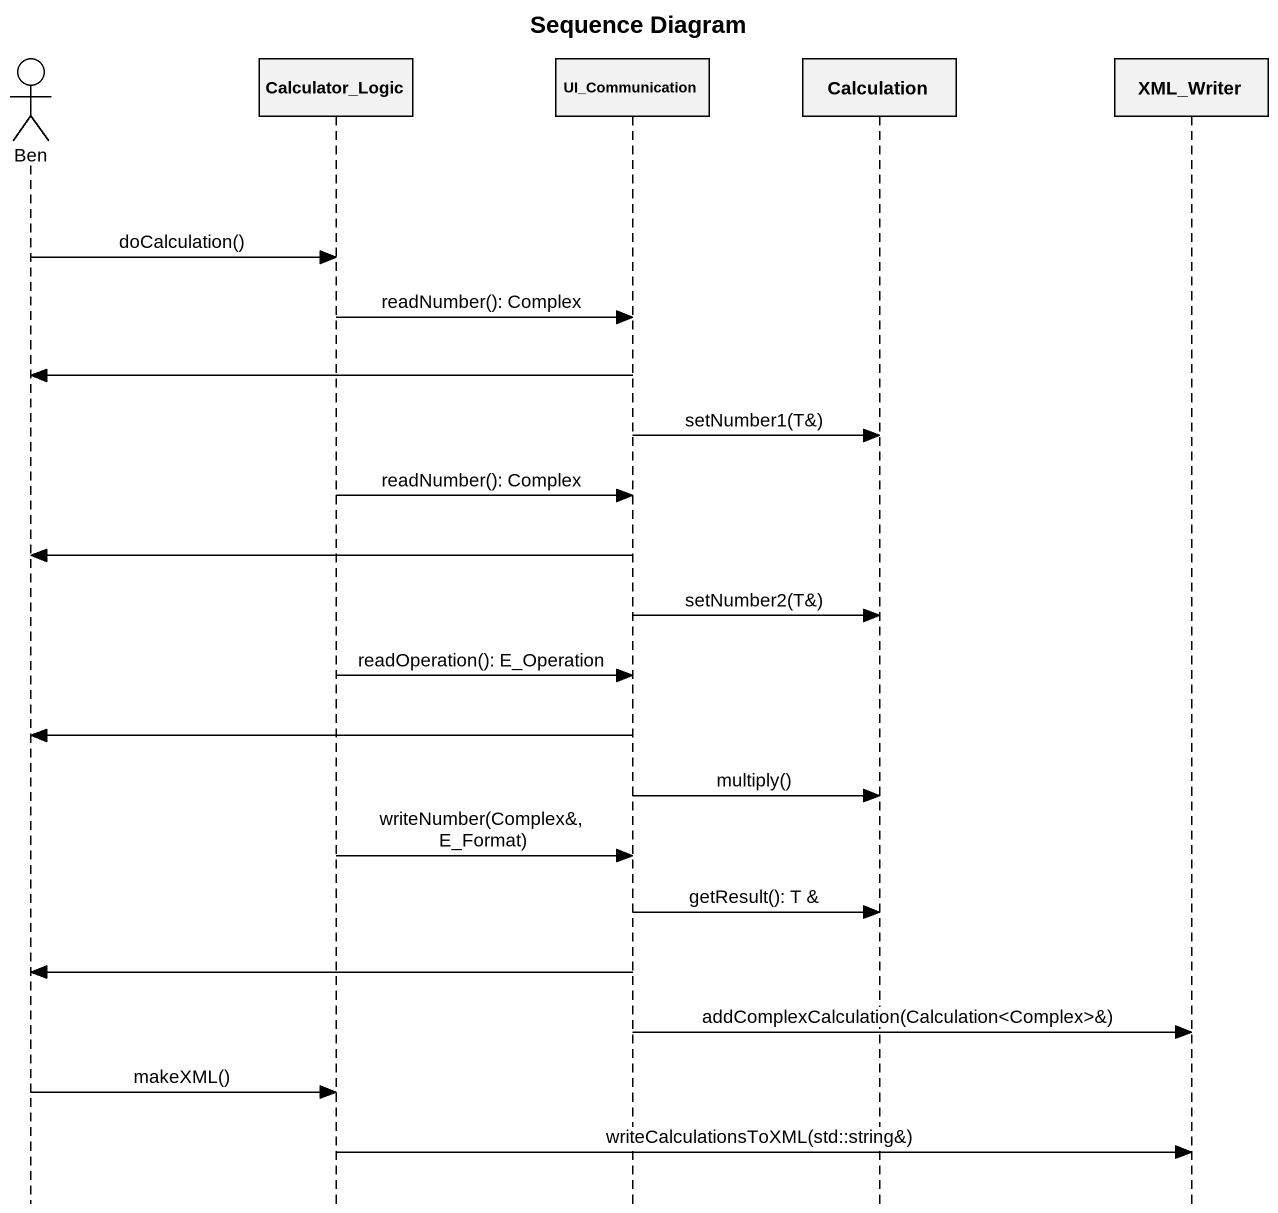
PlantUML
@startuml
title Sequence Diagram
hide footbox
actor Ben
participant Calculator_Logic
participant UI_Communication
participant Calculation
participant XML_Writer

Ben -> Calculator_Logic : doCalculation()
Calculator_Logic -> UI_Communication : readNumber(): Complex
UI_Communication -> Ben
UI_Communication -> Calculation : setNumber1(T&)
Calculator_Logic -> UI_Communication : readNumber(): Complex
UI_Communication -> Ben
UI_Communication -> Calculation : setNumber2(T&)
Calculator_Logic -> UI_Communication : readOperation(): E_Operation
UI_Communication -> Ben
UI_Communication -> Calculation : multiply()
Calculator_Logic -> UI_Communication : writeNumber(Complex&, E_Format)
UI_Communication -> Calculation : getResult(): T &
UI_Communication -> Ben
UI_Communication -> XML_Writer : addComplexCalculation(Calculation<Complex>&)
Ben -> Calculator_Logic : makeXML()
Calculator_Logic -> XML_Writer : writeCalculationsToXML(std::string&)
@enduml
